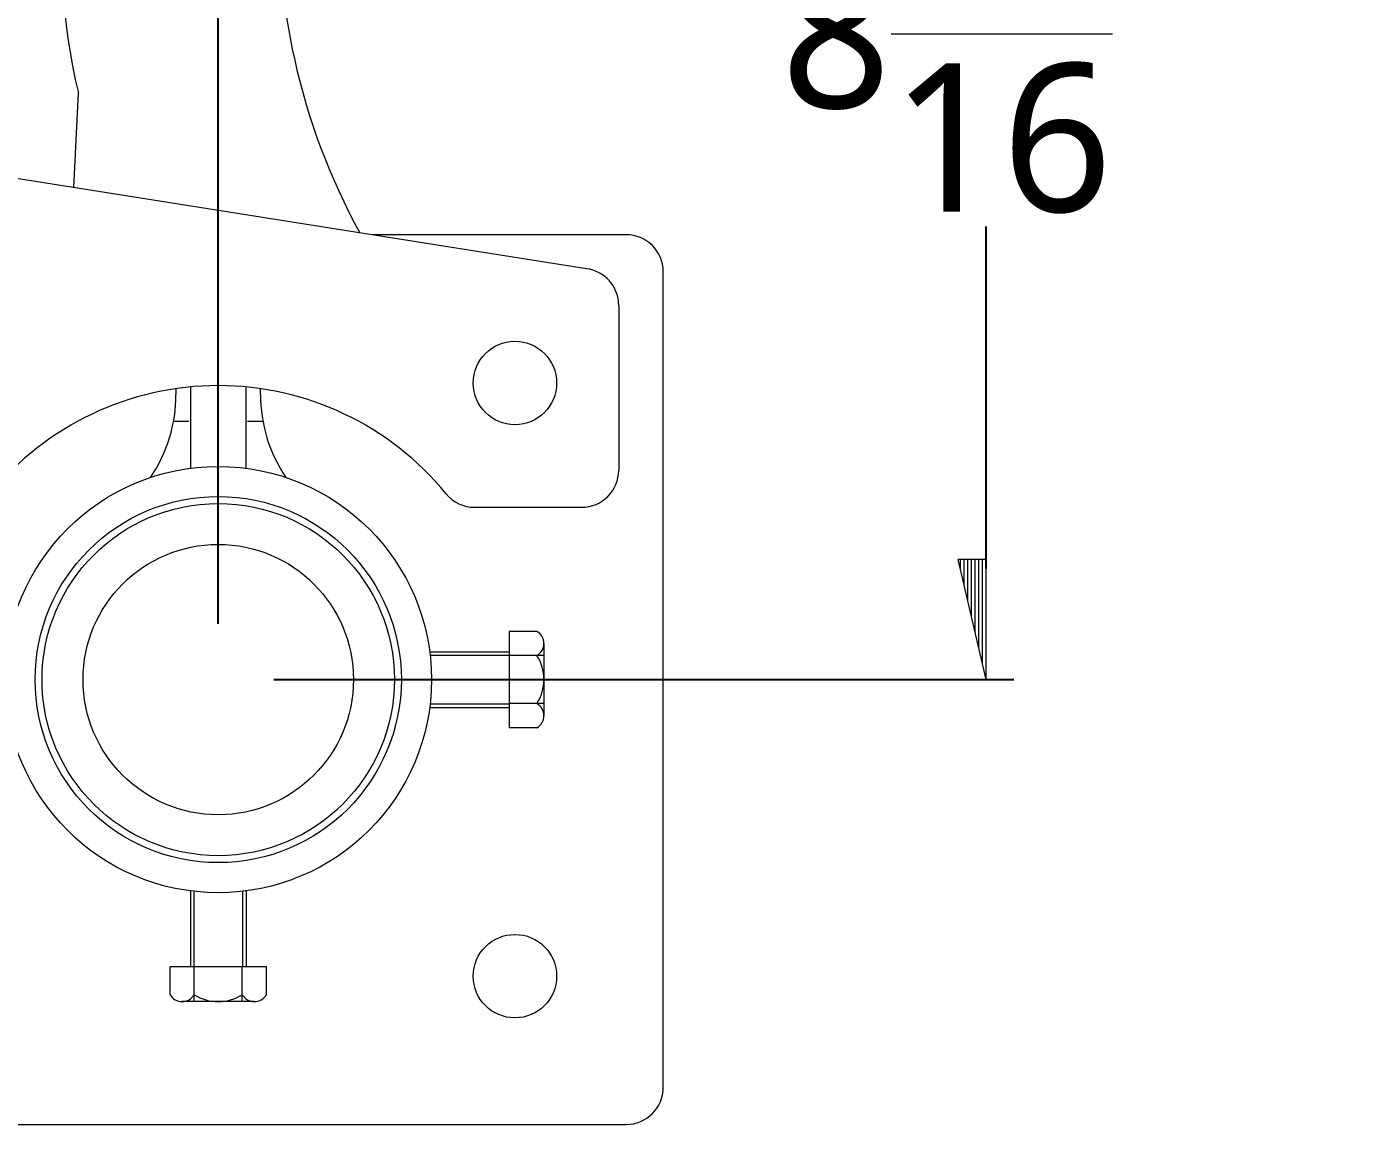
# Model space of a CAD drawing. Extents: x 83.6 to 158.5, y 132.1 to 157.1.
# Drawn here: x 149.54 to 158.49, y 138.89 to 146.29 of the extents above; entities that cross this region are included whole.
import ezdxf

# ---------------------------------------------------------------- set-up
doc = ezdxf.new("R2010")
doc.units = 0
doc.header["$LTSCALE"] = 0.5
doc.header["$MEASUREMENT"] = 0
doc.layers.get('0').update_dxf_attribs({"linetype": 'CONTINUOUS'})
doc.layers.get('DEFPOINTS').update_dxf_attribs({"linetype": 'CONTINUOUS'})
doc.layers.add('AM_5', color=3, linetype='CONTINUOUS', lineweight=15)
doc.styles.add('pamphlet', font='segoeui.ttf', dxfattribs={"height": 1})
doc.dimstyles.new('PAMPHLET$0', dxfattribs={"dimtxt": 1, "dimasz": 1.5, "dimexe": 0.1875, "dimexo": 0.375, "dimgap": 0.09375, "dimtad": 0, "dimtih": 1, "dimtoh": 1, "dimdec": 4, "dimzin": 0, "dimdsep": 46, "dimlunit": 4, "dimtxsty": 'pamphlet', "dimblk1": 'BFL', "dimblk2": 'BFL', "dimsah": 1, "dimcen": -0.09375, "dimadec": 0, "dimazin": 0, "dimtfac": 1, "dimtdec": 4, "dimtofl": 0, "dimtmove": 0, "dimatfit": 1, "dimldrblk": 'BFL', "dimfxl": 0, "dimtolj": 1, "dimtzin": 0, "dimarcsym": 0})

# ---------------------------------------------------------------- blocks, each defined once
blk = doc.blocks.new('BFL')
for p, q in [((0, 0), (-1.08, 0.001)), ((-1.08, 0.001), (-1.08, -0.249)), ((0, 0), (-1.08, -0.249)), ((-0.141, -0.033), (-1.08, -0.031)), ((-0.283, -0.065), (-1.08, -0.064)), ((-0.424, -0.098), (-1.08, -0.097)), ((-0.565, -0.13), (-1.08, -0.13)), ((-0.707, -0.163), (-1.08, -0.162)), ((-0.848, -0.195), (-1.08, -0.195)), ((-0.99, -0.228), (-1.08, -0.228))]:
    blk.add_line(p, q)
blk = doc.blocks.new('*D13')
at = {"layer": 'AM_5', "color": 0, "lineweight": -2, "ltscale": 0.75, "transparency": 16777216}
for p, q in [((150.8313, 142.2635), (150.8313, 156.0952)), ((152.2955, 150.9736), (152.2955, 156.0952)), ((150.0813, 155.9077), (149.3313, 155.9077)), ((153.0455, 155.9077), (153.7955, 155.9077))]:
    blk.add_line(p, q, dxfattribs=at)
at = {"layer": 'DEFPOINTS', "color": 0, "ltscale": 0.75, "transparency": 16777216}
for p in [(152.2955, 155.9077), (152.2955, 150.5986), (150.8313, 141.8885)]:
    blk.add_point(p, dxfattribs=at)
at = {"layer": 'AM_5', "color": 0, "lineweight": -2, "ltscale": 0.75, "transparency": 16777216, "xscale": 0.75, "yscale": 0.75, "zscale": 0.75, "rotation": 180}
blk.add_blockref('BFL', (152.2955, 155.9077), dxfattribs=at)
at = {"layer": 'AM_5', "color": 0, "lineweight": -2, "ltscale": 0.75, "transparency": 16777216, "xscale": 0.75, "yscale": 0.75, "zscale": 0.75}
blk.add_blockref('BFL', (150.8313, 155.9077), dxfattribs=at)
at = {"layer": 'AM_5', "color": 0, "ltscale": 0.75, "transparency": 16777216, "insert": (155.156, 155.9077), "char_height": 1, "attachment_point": 5, "style": 'pamphlet'}
blk.add_mtext('\\A1;1{\\H1.000000x;\\S7/16;}"', dxfattribs=at)
blk = doc.blocks.new('*D14')
at = {"layer": 'AM_5', "color": 0, "lineweight": -2, "ltscale": 0.75, "transparency": 16777216}
for p, q in [((152.6705, 150.5986), (156.1943, 150.5986)), ((156.0068, 149.8486), (156.0068, 147.543)), ((156.0068, 142.6385), (156.0068, 144.9441)), ((151.2063, 141.8885), (156.1943, 141.8885))]:
    blk.add_line(p, q, dxfattribs=at)
at = {"layer": 'DEFPOINTS', "color": 0, "ltscale": 0.75, "transparency": 16777216}
for p in [(152.2955, 150.5986), (156.0068, 150.5986), (150.8313, 141.8885)]:
    blk.add_point(p, dxfattribs=at)
at = {"layer": 'AM_5', "color": 0, "lineweight": -2, "ltscale": 0.75, "transparency": 16777216, "xscale": 0.75, "yscale": 0.75, "zscale": 0.75}
for p, rotation in [((156.0068, 150.5986), 90), ((156.0068, 141.8885), 270)]:
    blk.add_blockref('BFL', p, dxfattribs=dict(at, rotation=rotation))
at = {"layer": 'AM_5', "color": 0, "ltscale": 0.75, "transparency": 16777216, "insert": (156.0068, 146.2436), "char_height": 1, "attachment_point": 5, "style": 'pamphlet'}
blk.add_mtext('\\A1;8{\\H1.000000x;\\S11/16;}"', dxfattribs=at)

msp = doc.modelspace()

# ---------------------------------------------------------------- linework, layer by layer
at = {"layer": 'AM_5', "color": 0, "ltscale": 0.75}
for p, q in [((153.313, 144.6594), (144.66064, 146.0301)), ((149.85719, 145.20687), (149.88839, 145.84423)), ((153.58131, 144.88848), (151.86696, 144.88848)), ((153.83131, 139.13848), (153.83131, 144.63848)), ((153.53111, 144.41144), (153.53111, 143.30025)), ((150.54649, 143.85019), (150.54649, 143.81127)), ((151.11583, 143.81142), (151.11583, 143.85023)), ((150.53018, 143.63132), (150.63382, 143.63125)), ((151.02882, 143.63099), (151.13225, 143.63091)), ((152.56047, 143.05025), (153.28111, 143.05025)), ((152.79257, 142.21324), (152.79257, 141.56372)), ((152.98007, 142.21324), (152.79257, 142.21324)), ((152.25654, 142.07598), (152.79257, 142.07598)), ((153.02694, 142.13205), (153.02694, 141.64491)), ((152.25943, 142.05254), (152.79257, 142.05254)), ((153.02694, 142.05086), (152.79257, 142.05086)), ((152.25654, 141.70098), (152.79257, 141.70098)), ((152.25943, 141.72442), (152.79257, 141.72442)), ((153.02694, 141.7261), (152.79257, 141.7261)), ((152.98007, 141.56372), (152.79257, 141.56372)), ((150.64382, 140.46326), (150.64382, 139.95098)), ((150.66726, 140.46037), (150.66726, 139.95098)), ((150.99538, 140.46037), (150.99538, 139.95098)), ((151.01882, 140.46326), (151.01882, 139.95098)), ((151.15608, 139.95098), (150.50656, 139.95098)), ((150.50656, 139.76348), (150.50656, 139.95098)), ((150.66894, 139.71661), (150.66894, 139.95098)), ((150.9937, 139.71661), (150.9937, 139.95098)), ((151.15608, 139.76348), (151.15608, 139.95098)), ((151.07489, 139.71661), (150.58775, 139.71661)), ((148.08131, 138.88848), (153.58131, 138.88848))]:
    msp.add_line(p, q, dxfattribs=at)
for points in [[(150.64382, 143.86187), (150.64382, 143.3137)], [(151.01882, 143.3137), (151.01882, 143.86187)]]:
    msp.add_lwpolyline(points, dxfattribs=at)
for centre, radius in [((152.8313, 143.88848), 0.28125), ((150.83132, 141.88848), 1.4375), ((150.83132, 141.88848), 1.2345), ((150.83132, 141.88848), 1.1875), ((150.83132, 141.88848), 0.9115), ((152.8313, 139.88848), 0.28125)]:
    msp.add_circle(centre, radius, dxfattribs=at)
for centre, radius, start, end in [((153.89447, 146.80253), 4.1191, 112.841194, 193.452991), ((155.69451, 147.03999), 4.45561, 145.107309, 208.684607), ((153.58131, 144.63848), 0.25, 0, 90), ((153.28111, 144.41144), 0.25, 0, 82.67211), ((150.83132, 141.88848), 1.98227, 39.230006, 140.769994), ((149.54649, 143.81121), 1, 325.981668, 0.003329), ((152.11583, 143.81142), 1, 180, 214.027857), ((153.28111, 143.30025), 0.25, 270, 0), ((152.56047, 143.30025), 0.25, 219.230006, 270), ((152.93319, 142.13205), 0.09375, 300, 60), ((152.72225, 141.88848), 0.30469, 327.795772, 32.204228), ((152.93319, 141.64491), 0.09375, 300, 60), ((150.58775, 139.81036), 0.09375, 210, 330), ((150.83132, 140.02129), 0.30469, 237.795772, 302.204228), ((151.07489, 139.81036), 0.09375, 210, 330), ((153.58131, 139.13848), 0.25, 270, 0)]:
    msp.add_arc(centre, radius, start, end, dxfattribs=at)

# ---------------------------------------------------------------- dimensions: what is measured, and where the dimension line sits
dim = msp.add_linear_dim(base=(152.29553, 155.90768), p1=(150.83132, 141.88848), p2=(152.29553, 150.59863), dimstyle='PAMPHLET$0', override={"dimasz": 0.75}, dxfattribs=at)
dim.commit()
dim.dimension.update_dxf_attribs({"geometry": '*D13', "text_midpoint": (155.15601, 155.90768)})
dim = msp.add_linear_dim(base=(156.006791, 150.598628), p1=(150.831319, 141.888482), p2=(152.295525, 150.598628), angle=90, dimstyle='PAMPHLET$0', override={"dimasz": 0.75}, dxfattribs=at)
dim.commit()
dim.dimension.update_dxf_attribs({"geometry": '*D14', "text_midpoint": (156.006791, 146.243555)})

doc.saveas('drawing.dxf')
